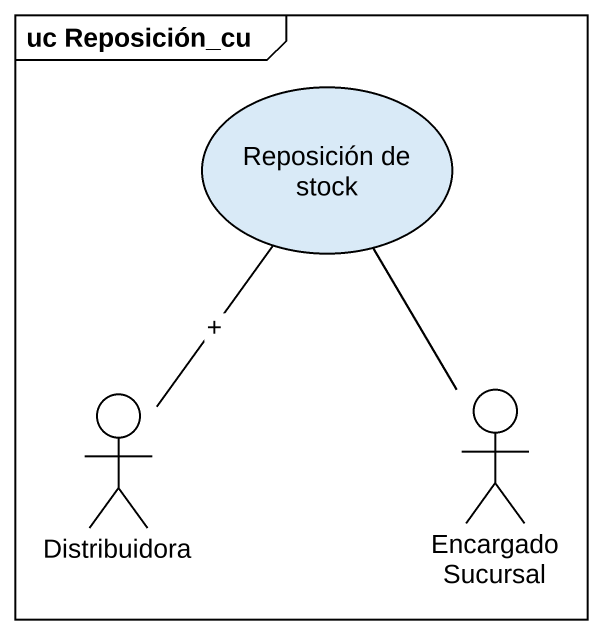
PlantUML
@startuml
mainframe uc Reposición_cu
usecase "Reposición de stock" as Reposición_de_stock
actor Distribuidora
actor "Encargado Sucursal" as Encargado_Sucursal
Distribuidora -up- Reposición_de_stock : +
Encargado_Sucursal -up- Reposición_de_stock
@enduml
